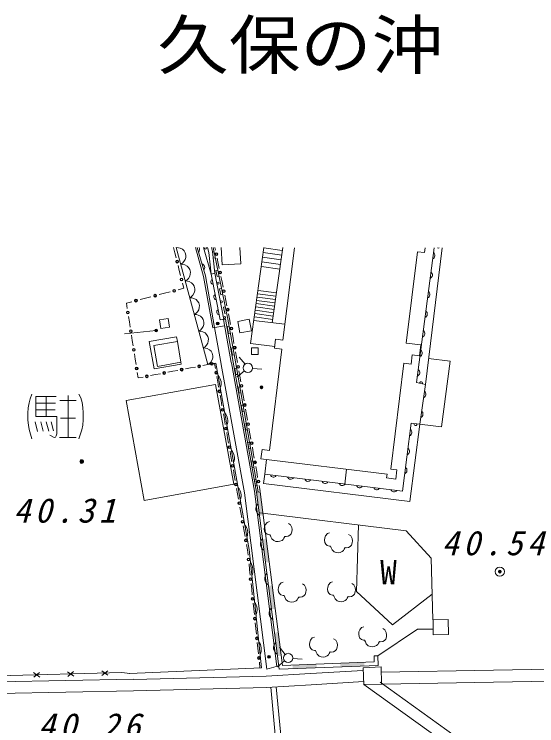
# Model space of a CAD drawing. Units: millimetres, scale not verified. Extents: x 40000 to 680000, y 20000 to 380000.
# Drawn here: x 109016 to 137182, y 296047 to 334428 of the extents above; entities that cross this region are included whole.
import ezdxf
from ezdxf.enums import TextEntityAlignment as Align

# ---------------------------------------------------------------- set-up
doc = ezdxf.new("R2010")
doc.units = ezdxf.units.MM
doc.header["$LTSCALE"] = 1000
doc.layers.add('S-BGD', color=7, linetype='Continuous', lineweight=13)
doc.styles.add('ＭＳ ゴシック', font='')
doc.styles.get('ＭＳ ゴシック').set_extended_font_data('MS Gothic')

msp = doc.modelspace()

# ---------------------------------------------------------------- hatches: boundary and pattern name
at = {"layer": 'S-BGD'}
for points in [[(122238, 307378), (122076, 308641), (122274, 308666), (122436, 307404)], [(122561, 304854), (122399, 306116), (122598, 306141), (122759, 304879)], [(122884, 302329), (122722, 303591), (122921, 303617), (123082, 302354)], [(123207, 299804), (123046, 301067), (123244, 301092), (123406, 299830)], [(125318, 299172), (124032, 299124), (124025, 299324), (125311, 299372)], [(127891, 299268), (126604, 299220), (126597, 299420), (127883, 299468)]]:
    msp.add_hatch(color=256, dxfattribs=at).paths.add_polyline_path(points)

# ---------------------------------------------------------------- linework, layer by layer
for p, q in [((117676, 321564), (117608, 321838)), ((117751, 321844), (119448, 315526)), ((117865, 321836), (117751, 321844)), ((117967, 321808), (117865, 321836)), ((118090, 321747), (117967, 321808)), ((118171, 321662), (118090, 321747)), ((118233, 321565), (118171, 321662)), ((118779, 321843), (119221, 320282)), ((118883, 321843), (119317, 320309)), ((119226, 321842), (119635, 320399)), ((119511, 321569), (119434, 321842)), ((119701, 321632), (119642, 321842)), ((119828, 320454), (119701, 321632)), ((119736, 321842), (120525, 317984)), ((119836, 321842), (119864, 321705)), ((120172, 321841), (120221, 320905)), ((121229, 320957), (121184, 321840)), ((121758, 316667), (122478, 321838)), ((123467, 321691), (122477, 321829)), ((123487, 321837), (122923, 317788)), ((123503, 316854), (124114, 321836)), ((131645, 321826), (130702, 314559)), ((131130, 321574), (131159, 321827)), ((131178, 314450), (132083, 321825)), ((117676, 321564), (117744, 321289)), ((118271, 321425), (118233, 321565)), ((118238, 321196), (118265, 321310)), ((118265, 321310), (118271, 321425)), ((119635, 320399), (119511, 321569)), ((119783, 321614), (119705, 321598)), ((119741, 321262), (119850, 321284)), ((120011, 320990), (119952, 321276)), ((123397, 321185), (122406, 321323)), ((123432, 321438), (122442, 321576)), ((130748, 321618), (130144, 316691)), ((130750, 321618), (131130, 321574)), ((117914, 320603), (117846, 320878)), ((117994, 320942), (118089, 321003)), ((118107, 320934), (117994, 320942)), ((118089, 321003), (118162, 321081)), ((118209, 320905), (118107, 320934)), ((118162, 321081), (118238, 321196)), ((118332, 320844), (118209, 320905)), ((120011, 320990), (120069, 320705)), ((120221, 320905), (121229, 320957)), ((123361, 320932), (122371, 321070)), ((117914, 320603), (117982, 320329)), ((118413, 320759), (118332, 320844)), ((118475, 320662), (118413, 320759)), ((118513, 320522), (118475, 320662)), ((118508, 320407), (118513, 320522)), ((119985, 320624), (119887, 320604)), ((119887, 320604), (119955, 320274)), ((122336, 320817), (123326, 320679)), ((118236, 320039), (118331, 320101)), ((118331, 320101), (118404, 320179)), ((118404, 320179), (118480, 320293)), ((118480, 320293), (118508, 320407)), ((119221, 320282), (119719, 317506)), ((119817, 317524), (119317, 320309)), ((119827, 320453), (119635, 320399)), ((119635, 320399), (120108, 317942)), ((120307, 317962), (119828, 320454)), ((119955, 320274), (120052, 320294)), ((120216, 319991), (120157, 320276)), ((118153, 319643), (118084, 319917)), ((118350, 320031), (118236, 320039)), ((118452, 320003), (118350, 320031)), ((118575, 319941), (118452, 320003)), ((118655, 319857), (118575, 319941)), ((118718, 319760), (118655, 319857)), ((118755, 319620), (118718, 319760)), ((120216, 319991), (120274, 319705)), ((117123, 319378), (116828, 319302)), ((117123, 319378), (117417, 319454)), ((118153, 319643), (117858, 319567)), ((118647, 319276), (118722, 319391)), ((118722, 319391), (118750, 319505)), ((118750, 319505), (118755, 319620)), ((120187, 319634), (120089, 319614)), ((120089, 319614), (120157, 319284)), ((123122, 319213), (122132, 319351)), ((122156, 319530), (123147, 319392)), ((116093, 319112), (115798, 319037)), ((116093, 319112), (116387, 319188)), ((118479, 319137), (118573, 319198)), ((118592, 319128), (118479, 319137)), ((118573, 319198), (118647, 319276)), ((118694, 319100), (118592, 319128)), ((118817, 319039), (118694, 319100)), ((118898, 318954), (118817, 319039)), ((118960, 318857), (118898, 318954)), ((120157, 319284), (120255, 319304)), ((120420, 318991), (120362, 319276)), ((120420, 318991), (120479, 318705)), ((123072, 318857), (122082, 318995)), ((123097, 319035), (122107, 319173)), ((115063, 318847), (115357, 318923)), ((115063, 318847), (115108, 318558)), ((118998, 318717), (118960, 318857)), ((118965, 318488), (118992, 318602)), ((118992, 318602), (118998, 318717)), ((120390, 318644), (120292, 318624)), ((120292, 318624), (120359, 318294)), ((123023, 318501), (122032, 318639)), ((123048, 318679), (122057, 318817)), ((118721, 318234), (118816, 318296)), ((118834, 318226), (118721, 318234)), ((118816, 318296), (118889, 318373)), ((118936, 318197), (118834, 318226)), ((118889, 318373), (118965, 318488)), ((119059, 318136), (118936, 318197)), ((120359, 318294), (120457, 318314)), ((120625, 317991), (120567, 318276)), ((122973, 318144), (121983, 318282)), ((122998, 318322), (122008, 318460)), ((115221, 317837), (115176, 318126)), ((115221, 317837), (115266, 317549)), ((117306, 318017), (116843, 317938)), ((116843, 317938), (116922, 317474)), ((117385, 317554), (117306, 318017)), ((119140, 318051), (119059, 318136)), ((119202, 317954), (119140, 318051)), ((119240, 317814), (119202, 317954)), ((119235, 317699), (119240, 317814)), ((120108, 317942), (120397, 317971)), ((120297, 317961), (120715, 315647)), ((120813, 315665), (120397, 317971)), ((120946, 315670), (120525, 317984)), ((120625, 317991), (120677, 317696)), ((121684, 317972), (121065, 317855)), ((121065, 317855), (121181, 317236)), ((121800, 317353), (121684, 317972)), ((123608, 317704), (121910, 317912)), ((122948, 317966), (121958, 318104)), ((116922, 317474), (117385, 317554)), ((119058, 317393), (119131, 317471)), ((119131, 317471), (119207, 317586)), ((119207, 317586), (119235, 317699)), ((120358, 317621), (119719, 317506)), ((119817, 317524), (120174, 315549)), ((120595, 317598), (120497, 317580)), ((120497, 317580), (120567, 317195)), ((116661, 317368), (114954, 317182)), ((115379, 316828), (115334, 317116)), ((118963, 317331), (119058, 317393)), ((119077, 317323), (118963, 317331)), ((119179, 317295), (119077, 317323)), ((119302, 317234), (119179, 317295)), ((119382, 317149), (119302, 317234)), ((119445, 317052), (119382, 317149)), ((119482, 316912), (119445, 317052)), ((120567, 317195), (120665, 317213)), ((120808, 316959), (120756, 317254)), ((121181, 317236), (121800, 317353)), ((115379, 316828), (115424, 316539)), ((117765, 317025), (116297, 316769)), ((116297, 316769), (116553, 315301)), ((116537, 316557), (117808, 316779)), ((117808, 316779), (117765, 317025)), ((118004, 315656), (117808, 316779)), ((119374, 316568), (119449, 316683)), ((119449, 316683), (119477, 316797)), ((119477, 316797), (119482, 316912)), ((120808, 316959), (120860, 316665)), ((123059, 316512), (121758, 316671)), ((123046, 316413), (123106, 316902)), ((123110, 316902), (123503, 316854)), ((130937, 316598), (130144, 316691)), ((116734, 315431), (116537, 316557)), ((119206, 316429), (119300, 316490)), ((119319, 316421), (119206, 316429)), ((119300, 316490), (119374, 316568)), ((119421, 316392), (119319, 316421)), ((119544, 316331), (119421, 316392)), ((119625, 316246), (119544, 316331)), ((120806, 316441), (120707, 316423)), ((120707, 316423), (120778, 316037)), ((121806, 316437), (121803, 316077)), ((122166, 316434), (121806, 316437)), ((122163, 316074), (122166, 316434)), ((122773, 310893), (123443, 316364)), ((123050, 316412), (123443, 316364)), ((130867, 316002), (130937, 316598)), ((115537, 315818), (115492, 316106)), ((119687, 316149), (119625, 316246)), ((119725, 316009), (119687, 316149)), ((119692, 315780), (119719, 315894)), ((119719, 315894), (119725, 316009)), ((120778, 316037), (120876, 316055)), ((120990, 315928), (120938, 316223)), ((120990, 315928), (121042, 315634)), ((121455, 315544), (121138, 315930)), ((121803, 316077), (122163, 316074)), ((130470, 316049), (130409, 315552)), ((130470, 316049), (130867, 316002)), ((115537, 315818), (115583, 315529)), ((116553, 315301), (118021, 315557)), ((118004, 315656), (116734, 315431)), ((118021, 315557), (118004, 315656)), ((119448, 315526), (119180, 315475)), ((119448, 315526), (119884, 315611)), ((119448, 315526), (119543, 315588)), ((119448, 315526), (119573, 315550)), ((119543, 315588), (119616, 315666)), ((119616, 315666), (119692, 315780)), ((119884, 315611), (119760, 315587)), ((119806, 315597), (119857, 315310)), ((119884, 315611), (121671, 305556)), ((120177, 315528), (121421, 308616)), ((120719, 315625), (121965, 308699)), ((122077, 308641), (120813, 315665)), ((122173, 308670), (120946, 315670)), ((130011, 315599), (129311, 309890)), ((130011, 315599), (130409, 315552)), ((132510, 315711), (131350, 315853)), ((132510, 315711), (132051, 312169)), ((117572, 315167), (117304, 315116)), ((117572, 315167), (117840, 315218)), ((118510, 315347), (118242, 315295)), ((118510, 315347), (118778, 315398)), ((121005, 315336), (120906, 315319)), ((120906, 315319), (120965, 314986)), ((121420, 315192), (121034, 314875)), ((121173, 314897), (121121, 315192)), ((122359, 315277), (121862, 315326)), ((115696, 314808), (115650, 315097)), ((115696, 314808), (115964, 314859)), ((116634, 314988), (116366, 314936)), ((116634, 314988), (116902, 315039)), ((119984, 314592), (119933, 314879)), ((120965, 314986), (121063, 315003)), ((121173, 314897), (121225, 314602)), ((115044, 313585), (119870, 314464)), ((119870, 314464), (120851, 309083)), ((119984, 314592), (120035, 314304)), ((130702, 314559), (131178, 314450)), ((131178, 314450), (130871, 312313)), ((121180, 314336), (121081, 314319)), ((121081, 314319), (121140, 313986)), ((121140, 313986), (121238, 314003)), ((121355, 313866), (121303, 314160)), ((109873, 313678), (109813, 313475)), ((109971, 313933), (109873, 313678)), ((111268, 313813), (110188, 313813)), ((110188, 313813), (110188, 312725)), ((110743, 313805), (110743, 312725)), ((111471, 313588), (112356, 313588)), ((111928, 313858), (111928, 313588)), ((111928, 311608), (111928, 313580)), ((112506, 313933), (112611, 313745)), ((112611, 313745), (112686, 313483)), ((116025, 308203), (115044, 313585)), ((120163, 313586), (120112, 313873)), ((120163, 313586), (120214, 313299)), ((121355, 313866), (121407, 313571)), ((109768, 313205), (109753, 312913)), ((109813, 313475), (109768, 313205)), ((110188, 313453), (111238, 313453)), ((112686, 313483), (112716, 313220)), ((112716, 313220), (112731, 312920)), ((121355, 313336), (121257, 313319)), ((121257, 313319), (121315, 312986)), ((109753, 312913), (109753, 312538)), ((111231, 313085), (110196, 313085)), ((112731, 312920), (112731, 312545)), ((120341, 312581), (120290, 312868)), ((121315, 312986), (121414, 313003)), ((121538, 312834), (121486, 313129)), ((121538, 312834), (121590, 312540)), ((109753, 312538), (109783, 312260)), ((110143, 312433), (110278, 311923)), ((110188, 312725), (111313, 312725)), ((110571, 311938), (110443, 312433)), ((110736, 312433), (110878, 311938)), ((111141, 311953), (111006, 312433)), ((111313, 312725), (111313, 311795)), ((112326, 312635), (111508, 312635)), ((112731, 312545), (112708, 312253)), ((120341, 312581), (120392, 312294)), ((109783, 312260), (109821, 312035)), ((112708, 312253), (112656, 312013)), ((121531, 312336), (121432, 312319)), ((121432, 312319), (121491, 311986)), ((121720, 311803), (121668, 312098)), ((130418, 312369), (129943, 308705)), ((130871, 312313), (130332, 308153)), ((130418, 312369), (132051, 312169)), ((109821, 312035), (109896, 311773)), ((109896, 311773), (109971, 311525)), ((111163, 311600), (110931, 311728)), ((111283, 311690), (111238, 311623)), ((111313, 311795), (111283, 311690)), ((112588, 311795), (112506, 311525)), ((112656, 312013), (112588, 311795)), ((120520, 311576), (120469, 311863)), ((121491, 311986), (121589, 312003)), ((121720, 311803), (121772, 311509)), ((111238, 311623), (111163, 311600)), ((111448, 311600), (112356, 311600)), ((120520, 311576), (120571, 311289)), ((121706, 311336), (121607, 311319)), ((121607, 311319), (121666, 310986)), ((121666, 310986), (121764, 311003)), ((121903, 310772), (121851, 311067)), ((122315, 310445), (122376, 310942)), ((122376, 310942), (122773, 310893)), ((120699, 310571), (120647, 310858)), ((120699, 310571), (120750, 310283)), ((121903, 310772), (121955, 310477)), ((121881, 310336), (121783, 310319)), ((121783, 310319), (121841, 309986)), ((122315, 310445), (129114, 309612)), ((122516, 309615), (122613, 310409)), ((120877, 309565), (120826, 309853)), ((121841, 309986), (121940, 310003)), ((122085, 309741), (122033, 310035)), ((122085, 309741), (122137, 309446)), ((126833, 309086), (126930, 309880)), ((129646, 309849), (129311, 309890)), ((129586, 309353), (129646, 309849)), ((120877, 309565), (120928, 309278)), ((122455, 309119), (122516, 309615)), ((122516, 309615), (129943, 308705)), ((129089, 309414), (129114, 309612)), ((129586, 309353), (129089, 309414)), ((120851, 309083), (116025, 308203)), ((122056, 309336), (121958, 309319)), ((121958, 309319), (122016, 308986)), ((122016, 308986), (122115, 309003)), ((122268, 308709), (122216, 309004)), ((122455, 309119), (130332, 308153)), ((121056, 308560), (121005, 308847)), ((121421, 308616), (122632, 299105)), ((121965, 308699), (123168, 299251)), ((122075, 308652), (122173, 308670)), ((122076, 308641), (122274, 308666)), ((123298, 299096), (122076, 308641)), ((123473, 299303), (122274, 308666)), ((121056, 308560), (121107, 308273)), ((121234, 307555), (121183, 307842)), ((121234, 307555), (121285, 307268)), ((122260, 307531), (130141, 306565)), ((122769, 307066), (122647, 307018)), ((121413, 306550), (121362, 306837)), ((122507, 306779), (122495, 306663)), ((122495, 306663), (122510, 306541)), ((122544, 306892), (122507, 306779)), ((122647, 307018), (122544, 306892)), ((123905, 306893), (123795, 306965)), ((123981, 306750), (123905, 306893)), ((124000, 306632), (123981, 306750)), ((127473, 303297), (127580, 306879)), ((121413, 306550), (121464, 306262)), ((122510, 306541), (122561, 306450)), ((122561, 306450), (122641, 306381)), ((122641, 306381), (122758, 306343)), ((122758, 306343), (122814, 306338)), ((122814, 306338), (122853, 306244)), ((123787, 306268), (123878, 306320)), ((123878, 306320), (123947, 306399)), ((123947, 306399), (123988, 306516)), ((123988, 306516), (124000, 306632)), ((125791, 306289), (125753, 306176)), ((125894, 306415), (125791, 306289)), ((126015, 306463), (125894, 306415)), ((127151, 306290), (127042, 306362)), ((127228, 306147), (127151, 306290)), ((131488, 305087), (130141, 306565)), ((122853, 306244), (122903, 306133)), ((122903, 306133), (123010, 306032)), ((123010, 306032), (123123, 305995)), ((123123, 305995), (123235, 305984)), ((123235, 305984), (123331, 306001)), ((123331, 306001), (123452, 306049)), ((123452, 306049), (123514, 306103)), ((123514, 306103), (123551, 306175)), ((123551, 306175), (123609, 306259)), ((123609, 306259), (123668, 306254)), ((123668, 306254), (123787, 306268)), ((125753, 306176), (125742, 306060)), ((125742, 306060), (125756, 305938)), ((125756, 305938), (125807, 305847)), ((127193, 305796), (127235, 305913)), ((127246, 306029), (127228, 306147)), ((127235, 305913), (127246, 306029)), ((121591, 305544), (121540, 305832)), ((121591, 305544), (121623, 305241)), ((122342, 299179), (121671, 305556)), ((125807, 305847), (125887, 305778)), ((125887, 305778), (126004, 305740)), ((126004, 305740), (126060, 305735)), ((126060, 305735), (126100, 305641)), ((126100, 305641), (126149, 305530)), ((126149, 305530), (126256, 305429)), ((126761, 305500), (126798, 305572)), ((126798, 305572), (126855, 305656)), ((126855, 305656), (126915, 305651)), ((126915, 305651), (127033, 305665)), ((127033, 305665), (127125, 305717)), ((127125, 305717), (127193, 305796)), ((126256, 305429), (126369, 305392)), ((126369, 305392), (126481, 305381)), ((126481, 305381), (126577, 305398)), ((126577, 305398), (126699, 305446)), ((126699, 305446), (126761, 305500)), ((121703, 304482), (121671, 304786)), ((131587, 301766), (131488, 305087)), ((121703, 304482), (121735, 304179)), ((121815, 303420), (121783, 303723)), ((123296, 303625), (123258, 303512)), ((123399, 303750), (123296, 303625)), ((123520, 303799), (123399, 303750)), ((124656, 303626), (124546, 303697)), ((124733, 303483), (124656, 303626)), ((125954, 303645), (125916, 303532)), ((126057, 303771), (125954, 303645)), ((126178, 303819), (126057, 303771)), ((127314, 303647), (127205, 303718)), ((127391, 303503), (127314, 303647)), ((121815, 303420), (121847, 303116)), ((123258, 303512), (123247, 303396)), ((123247, 303396), (123261, 303274)), ((123261, 303274), (123312, 303182)), ((124698, 303132), (124740, 303249)), ((124751, 303364), (124733, 303483)), ((124740, 303249), (124751, 303364)), ((125916, 303532), (125905, 303416)), ((125905, 303416), (125919, 303294)), ((125919, 303294), (125970, 303203)), ((127356, 303153), (127398, 303269)), ((127409, 303385), (127391, 303503)), ((127398, 303269), (127409, 303385)), ((129399, 301498), (127473, 303297)), ((123312, 303182), (123392, 303114)), ((123392, 303114), (123509, 303076)), ((123509, 303076), (123565, 303071)), ((123565, 303071), (123605, 302976)), ((123605, 302976), (123654, 302866)), ((123654, 302866), (123761, 302765)), ((124204, 302782), (124265, 302836)), ((124265, 302836), (124303, 302908)), ((124303, 302908), (124360, 302992)), ((124360, 302992), (124420, 302986)), ((124420, 302986), (124538, 303001)), ((124538, 303001), (124630, 303052)), ((124630, 303052), (124698, 303132)), ((125970, 303203), (126050, 303134)), ((126050, 303134), (126167, 303097)), ((126167, 303097), (126223, 303091)), ((126223, 303091), (126263, 302997)), ((126263, 302997), (126312, 302886)), ((126312, 302886), (126419, 302785)), ((126862, 302802), (126924, 302856)), ((126924, 302856), (126961, 302928)), ((126961, 302928), (127018, 303013)), ((127018, 303013), (127078, 303007)), ((127078, 303007), (127196, 303021)), ((127196, 303021), (127288, 303073)), ((127288, 303073), (127356, 303153)), ((131546, 303143), (129399, 301498)), ((121927, 302358), (121895, 302661)), ((123761, 302765), (123874, 302727)), ((123874, 302727), (123986, 302716)), ((123986, 302716), (124082, 302733)), ((124082, 302733), (124204, 302782)), ((126419, 302785), (126532, 302748)), ((126532, 302748), (126644, 302737)), ((126644, 302737), (126740, 302754)), ((126740, 302754), (126862, 302802)), ((121927, 302358), (121959, 302054)), ((132411, 301778), (131591, 301766)), ((131591, 301766), (131603, 300956)), ((132423, 300968), (132411, 301778)), ((122039, 301295), (122007, 301599)), ((122039, 301295), (122071, 300992)), ((127739, 301344), (127636, 301219)), ((127860, 301392), (127739, 301344)), ((128996, 301220), (128887, 301291)), ((127598, 301106), (127587, 300990)), ((127587, 300990), (127601, 300868)), ((127636, 301219), (127598, 301106)), ((128610, 299825), (130762, 301253)), ((129073, 301077), (128996, 301220)), ((129091, 300958), (129073, 301077)), ((129080, 300843), (129091, 300958)), ((130762, 301253), (131598, 301256)), ((131603, 300956), (132423, 300968)), ((122151, 300233), (122119, 300537)), ((124944, 300548), (124932, 300432)), ((124981, 300661), (124944, 300548)), ((125084, 300787), (124981, 300661)), ((125206, 300835), (125084, 300787)), ((126342, 300663), (126232, 300734)), ((126418, 300519), (126342, 300663)), ((127601, 300868), (127652, 300776)), ((127652, 300776), (127732, 300708)), ((127732, 300708), (127849, 300670)), ((127849, 300670), (127905, 300665)), ((127905, 300665), (127945, 300570)), ((127945, 300570), (127994, 300460)), ((128643, 300501), (128700, 300586)), ((128700, 300586), (128760, 300580)), ((128760, 300580), (128878, 300595)), ((128878, 300595), (128970, 300646)), ((128970, 300646), (129038, 300726)), ((129038, 300726), (129080, 300843)), ((122151, 300233), (122183, 299930)), ((123625, 299898), (123308, 300285)), ((124932, 300432), (124947, 300310)), ((124947, 300310), (124998, 300219)), ((124998, 300219), (125078, 300150)), ((125078, 300150), (125195, 300113)), ((126315, 300089), (126383, 300169)), ((126383, 300169), (126425, 300285)), ((126436, 300401), (126418, 300519)), ((126425, 300285), (126436, 300401)), ((127994, 300460), (128101, 300359)), ((128101, 300359), (128214, 300321)), ((128214, 300321), (128326, 300310)), ((128326, 300310), (128422, 300327)), ((128422, 300327), (128544, 300375)), ((128544, 300375), (128606, 300430)), ((128606, 300430), (128643, 300501)), ((125195, 300113), (125251, 300107)), ((125251, 300107), (125290, 300013)), ((125290, 300013), (125340, 299902)), ((125340, 299902), (125447, 299801)), ((125447, 299801), (125560, 299764)), ((125560, 299764), (125672, 299753)), ((125672, 299753), (125768, 299770)), ((125768, 299770), (125889, 299818)), ((125889, 299818), (125951, 299872)), ((125951, 299872), (125988, 299944)), ((125988, 299944), (126046, 300029)), ((126046, 300029), (126105, 300023)), ((126105, 300023), (126224, 300037)), ((126224, 300037), (126315, 300089)), ((128611, 299826), (128411, 299817)), ((128411, 299817), (128425, 299488)), ((128611, 299826), (128634, 299296)), ((122263, 299171), (122231, 299475)), ((123591, 299547), (123204, 299230)), ((128425, 299488), (123473, 299303)), ((124530, 299632), (124032, 299681)), ((114061, 298769), (113730, 299010)), ((114054, 299019), (113736, 298760)), ((115237, 298861), (122342, 299179)), ((123265, 299278), (122628, 299104)), ((128634, 299296), (123298, 299096)), ((127823, 299031), (124977, 298860)), ((128791, 299224), (127817, 299175)), ((127817, 299175), (127860, 298256)), ((128816, 298288), (128791, 299224)), ((134845, 299053), (128799, 298938)), ((136891, 299077), (134845, 299053)), ((137886, 299064), (136891, 299077)), ((114812, 298913), (103803, 298627)), ((110391, 298673), (110060, 298915)), ((110384, 298923), (110066, 298665)), ((112226, 298721), (111895, 298962)), ((112219, 298971), (111901, 298712)), ((115250, 298860), (114820, 298914)), ((122594, 298716), (115437, 298540)), ((124977, 298860), (122594, 298716)), ((101427, 298285), (115436, 298567)), ((125013, 298262), (122620, 298116)), ((125013, 298262), (127852, 298432)), ((127858, 298270), (135357, 292900)), ((134855, 298403), (127859, 298270)), ((136200, 293034), (128744, 298397)), ((134855, 298403), (136891, 298427)), ((136891, 298427), (137874, 298414)), ((101435, 297644), (115452, 297926)), ((122620, 298116), (115452, 297940)), ((122840, 298129), (123344, 292895)), ((123139, 298148), (123645, 292898))]:
    msp.add_line(p, q, dxfattribs=at)
for centre, radius in [((119908, 321490), 75), ((119908, 321490), 49.5), ((117795, 321083), 75), ((117795, 321083), 49.5), ((120113, 320491), 75), ((120113, 320491), 49.5), ((118033, 320123), 75), ((118033, 320123), 49.5), ((120004, 319917), 50), ((117638, 319510), 75), ((117638, 319510), 49.5), ((120318, 319491), 75), ((120318, 319491), 49.5), ((115578, 318980), 75), ((115578, 318980), 49.5), ((116607, 319245), 75), ((116607, 319245), 49.5), ((120191, 318919), 50), ((120523, 318491), 75), ((115142, 318342), 75), ((115142, 318342), 49.5), ((120523, 318491), 49.5), ((119984, 317748), 75), ((120362, 318071), 50), ((116661, 317368), 75), ((119984, 317748), 37.5), ((120716, 317475), 75), ((120716, 317475), 49.5), ((115300, 317332), 75), ((115300, 317332), 49.5), ((116661, 317368), 37.5), ((115458, 316323), 75), ((115458, 316323), 49.5), ((120899, 316444), 75), ((120899, 316444), 49.5), ((118979, 315437), 75), ((119666, 315568), 75), ((119666, 315568), 49.5), ((121613, 315351), 250), ((115617, 315313), 75), ((115617, 315313), 49.5), ((117103, 315077), 75), ((117103, 315077), 49.5), ((118041, 315257), 75), ((118041, 315257), 49.5), ((118979, 315437), 49.5), ((119895, 315094), 75), ((119895, 315094), 49.5), ((121082, 315412), 75), ((121082, 315412), 49.5), ((116164, 314898), 75), ((116164, 314898), 49.5), ((121264, 314381), 75), ((121264, 314381), 49.5), ((122345, 314304), 75), ((122345, 314304), 37.5), ((120074, 314089), 75), ((120074, 314089), 49.5), ((121446, 313350), 75), ((121446, 313350), 49.5), ((120252, 313084), 75), ((120252, 313084), 49.5), ((120431, 312078), 75), ((120431, 312078), 49.5), ((121629, 312319), 75), ((121629, 312319), 49.5), ((121812, 311287), 75), ((121812, 311287), 49.5), ((120609, 311073), 75), ((120609, 311073), 49.5), ((112653, 310296), 100), ((112653, 310296), 87.5), ((112653, 310296), 75), ((112653, 310296), 62.5), ((112653, 310296), 50), ((112653, 310296), 37.5), ((112653, 310296), 25), ((112653, 310296), 12.5), ((120788, 310068), 75), ((120788, 310068), 49.5), ((121994, 310256), 75), ((121994, 310256), 49.5), ((120967, 309063), 75), ((120967, 309063), 49.5), ((122177, 309225), 75), ((122177, 309225), 49.5), ((121145, 308057), 75), ((121145, 308057), 49.5), ((121324, 307052), 75), ((121324, 307052), 49.5), ((121502, 306047), 75), ((121502, 306047), 49.5), ((121647, 305013), 75), ((121647, 305013), 49.5), ((135187, 304362), 249), ((135187, 304362), 75), ((135187, 304362), 37.5), ((121759, 303951), 75), ((121759, 303951), 49.5), ((121871, 302889), 75), ((121871, 302889), 49.5), ((121983, 301827), 75), ((121983, 301827), 49.5), ((122094, 300764), 75), ((122094, 300764), 49.5), ((122207, 299702), 75), ((122748, 299766), 75), ((122748, 299766), 37.5), ((123783, 299705), 250), ((122207, 299702), 49.5)]:
    msp.add_circle(centre, radius, dxfattribs=at)
for centre, radius, start, end in [((118817, 321739), 191, 314.307, 32.7513), ((119333, 321809), 50, 138.9614, 40.8869), ((131873, 321886), 76.3, 231.986, 307.8623), ((131484, 321416), 207, 293.6753, 51.5447), ((119092, 320769), 191, 314.3069, 77.3196), ((131348, 320363), 207, 293.6753, 51.5446), ((119760, 319998), 147, 119.436, 262.3444), ((131211, 319311), 207, 293.6777, 51.5422), ((119917, 319179), 147, 119.437, 262.3428), ((120075, 318360), 147, 119.4334, 262.3471), ((131075, 318258), 207, 293.6753, 51.5447), ((130938, 317205), 207, 293.6753, 51.5446), ((130801, 316152), 207, 293.6777, 51.5422), ((130665, 315099), 207, 293.6753, 51.5447), ((119542, 314513), 630, 337.3348, 42.8105), ((130944, 314521), 83, 335.402, 178.9534), ((130990, 313932), 212, 293.7081, 49.9693), ((119899, 312501), 630, 337.3348, 42.8105), ((130837, 312863), 212, 293.7081, 49.9693), ((130642, 312320), 78.9, 157.5515, 8.4764), ((130255, 311870), 198, 292.2466, 52.9741), ((120256, 310490), 630, 337.3348, 42.8105), ((130122, 310847), 198, 292.2474, 52.9733), ((129990, 309824), 198, 292.2474, 52.9733), ((122989, 309629), 172, 197.6622, 328.3657), ((123917, 309515), 172, 197.6621, 328.3657), ((124846, 309402), 172, 197.6621, 328.3657), ((125774, 309288), 172, 197.6621, 328.3657), ((126702, 309174), 172, 197.6621, 328.3657), ((127630, 309060), 172, 197.6621, 328.3657), ((120613, 308479), 630, 337.3348, 42.8105), ((128559, 308947), 172, 197.6621, 328.3657), ((129487, 308833), 172, 197.6613, 328.3665), ((122449, 307737), 405, 136.2559, 238.2103), ((120971, 306468), 630, 337.3348, 42.8105), ((122686, 305864), 405, 136.2559, 238.2103), ((121201, 304432), 684, 334.6506, 37.3729), ((122924, 303992), 405, 136.2559, 238.2103), ((121425, 302306), 684, 334.6509, 37.3725), ((123162, 302119), 405, 136.2559, 238.2103), ((121649, 300181), 684, 334.6506, 37.3729), ((123400, 300247), 405, 136.2559, 238.2103)]:
    msp.add_arc(centre, radius, start, end, dxfattribs=at)

# ---------------------------------------------------------------- texts
at = {"layer": 'S-BGD', "style": 'ＭＳ ゴシック', "width": 1.1}
msp.add_text('久保の沖', height=2566, dxfattribs=at).set_placement((116733, 330718), align=Align.BOTTOM_LEFT)
at = {"layer": 'S-BGD', "style": 'ＭＳ ゴシック'}
msp.add_text('W', height=1320, dxfattribs=at).set_placement((128741, 303276), align=Align.BOTTOM_LEFT)
at = {"layer": 'S-BGD', "char_height": 1320, "attachment_point": 7, "style": 'ＭＳ ゴシック'}
for s, insert in [('\\T1.28;\\Q15;40.31', (108971, 306982)), ('\\T1.28;\\Q15;40.54', (132059, 305224)), ('\\T1.28;\\Q15;40.26', (110312, 295387))]:
    msp.add_mtext(s, dxfattribs=dict(at, insert=insert))

doc.saveas('drawing.dxf')
